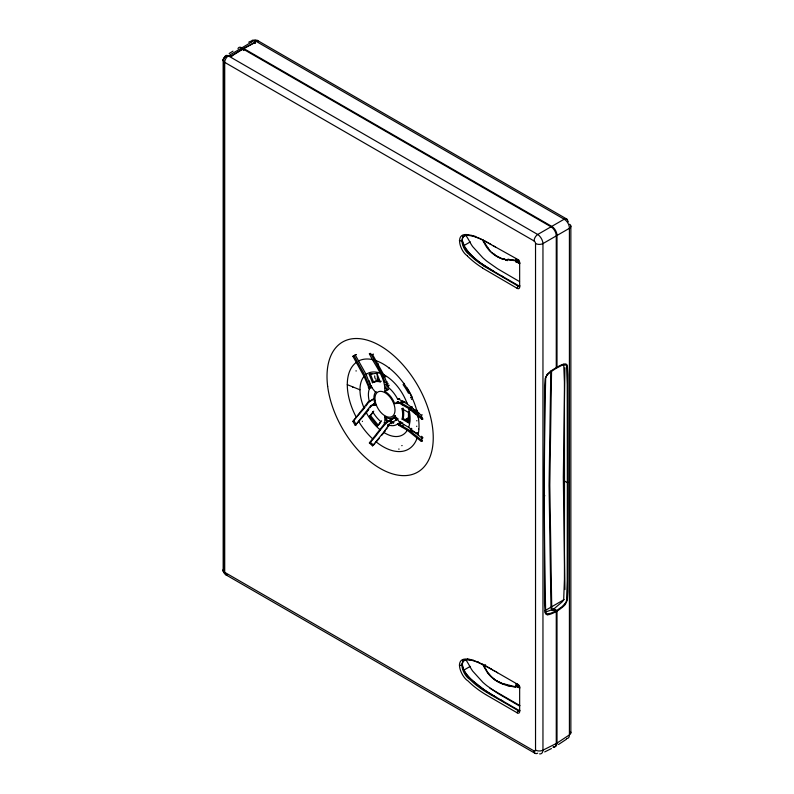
<?xml version="1.0" encoding="UTF-8"?>
<svg xmlns="http://www.w3.org/2000/svg" width="794" height="794" viewBox="0 0 794 794"><rect width="100%" height="100%" fill="white"/><g stroke="black" fill="none" stroke-linecap="round" stroke-linejoin="round"><path stroke-width="1.19" d="M223.71 154.651L223.729 572.395L223.71 58.299A5.34 4.367 0 0 1 228.354 55.888L254.814 40.147M231.461 56.692L231.461 55.818L243.143 48.613L254.814 42.34L254.814 40.603A5.35 3.196 61.8 0 0 251.093 41.725M243.143 49.694L243.143 48.613L241.584 47.709A5.34 3.087 60 0 0 237.982 48.702M254.814 42.34L254.814 43.204M255.221 40.067L255.221 43.303M374.976 443.528L372.515 445.831L369.379 442.963L384.812 423.311L384.822 416.939L385.676 416.403M372.515 445.831L383.641 432.313L387.958 426.189L387.958 424.82L398.211 418.895M547.245 374.411L545.17 378.5L544.575 386.718L544.337 475.616L544.535 603.698L545.131 612.69L545.865 614.139L547.245 614.715M545.686 377.884C543.83 455.974 543.95 534.451 545.686 612.531A4.913 2.968 -58 0 0 545.915 613.018M545.121 612.194L553.269 609.236L556.098 610.874A1.648 0.953 60 0 1 556.266 611.668L556.266 743.512A7.424 4.288 60 0 1 553.031 747.243M563.72 364.218L564.415 382.043L564.514 481.045L564.425 579.372L563.72 598.865A4.913 2.739 -61.8 0 1 563.522 599.609M565.427 604.214L567.333 600.155L567.909 591.808L568.137 502.9L567.948 374.828L567.392 365.855L566.717 364.436L565.497 363.92A16.346 9.101 -61.7 0 0 562.46 364.585M570.856 226.141L570.856 732.723M469.701 254.745C462.971 251.222 456.361 233.118 469.701 235.58A53.923 31.135 60 0 1 475.03 236.84M467.517 255.916C460.242 251.728 453.821 232.195 468.073 234.736A55.58 32.088 60 0 1 474.286 236.275L478.593 237.962A114.336 66.011 60 0 1 485.511 241.386L494.235 246.339M485.61 694.522L485.511 694.452A114.336 66.011 60 0 1 478.593 689.897L474.286 686.611A55.58 32.088 60 0 1 468.073 680.984C461.046 676.875 453.205 657.372 467.517 659.139M486.752 692.388A112.559 64.989 60 0 1 479.933 687.912L475.725 684.696A53.923 31.135 60 0 1 469.701 679.237C463.051 675.595 456.222 657.511 469.701 660.062M550.818 371.036L549.071 485.551L550.967 607.192A4.248 2.451 60 0 0 551.969 610.219M551.562 370.609L549.805 485.114L551.711 606.755A4.248 2.451 60 0 0 552.902 610.09M564.921 367.751L563.313 477.323L564.941 589.535M423.023 437.752L422.15 438.258L421.366 441.484L407.302 430.209L398.677 425.237L397.655 423.956A23.473 13.548 60 0 1 387.958 424.82M462.525 661.392L462.872 660.241M516.199 261.692L516.179 261.762A5.092 2.938 0.1 0 1 518.958 262.596A1.27 0.734 -60 0 0 519.207 262.407M516.179 686.244L516.199 686.175A5.092 2.938 0.1 0 1 518.244 686.731M515.911 686.175L516.11 686.492A4.665 2.7 0.1 0 1 518.661 687.247A1.27 0.734 -60 0 1 517.757 686.731A3.394 1.955 0.1 0 0 515.911 686.175L515.911 683.713M399.759 424.234L400.067 423.659M402.29 426.874L403.689 424.304M395.72 417.277L395.154 417.852C382.897 421.991 378.589 435.142 369.379 442.963M370.738 400.454L368.347 401.784L352.913 421.425L355.275 425.415L363.771 415.828M366.004 406.012L369.22 401.436M355.275 425.415L370.709 405.764L375.056 403.253M367.632 411.044L368.138 410.319M368.386 409.962L368.892 409.238M369.905 407.798L371.165 406.002L374.252 404.225M373.349 411.709L370.57 415.669L378.351 425.346L377.299 425.961L369.508 416.274L373.746 411.153M377.299 425.961L381.567 420.77M378.549 425.068L379.155 424.204M379.562 423.639L379.959 423.063M380.167 422.775L380.763 421.912M384.921 431.39L385.467 430.616M386.559 429.068L387.105 428.294M388.197 426.735L388.742 425.961M565.199 603.341L562.122 606.616L556.842 610.447L554.004 608.809L562.38 601.713A5.25 2.987 -62 0 0 563.611 599.629M384.643 431.777L381.904 435.122M365.042 407.382L352.913 421.425M367.126 411.758L364.436 415.014M379.145 438.477L376.366 441.841M547.145 375.096L550.46 371.969L556.098 368.347A1.648 0.953 60 0 0 556.266 367.741L556.266 235.897A7.424 4.288 60 0 0 551.016 226.806L243.053 49L231.63 56.056L227.957 56.156A5.31 4.337 0 0 0 223.174 60.483M463.696 670.196L470.227 666.394M553.289 746.737A7.424 4.288 60 0 0 557.011 743.085L569.417 734.887A5.35 3.087 0 0 0 570.4 731.532M558.5 744.484L566.41 739.254M384.822 416.939A15.672 9.052 60 0 0 394.687 416.066L395.501 415.53M229.178 53.496L233.009 51.134M368.347 401.784L369.369 401.695A23.473 13.548 60 0 1 369.369 388.762L364.039 376.376L352.923 356.308L356.159 354.551M352.923 356.308L356.059 354.571M370.262 353.3L369.389 353.806C375.036 365.836 385.626 377.279 384.832 391.353A15.672 9.052 60 0 1 394.687 403.62L398.29 401.456A15.414 8.903 60 0 1 398.677 402.558M463.696 245.713L470.227 241.922L469.72 242.11M551.016 226.806L537.707 234.488A5.35 3.087 -60 0 0 534.064 240.959A2.074 1.191 60 0 1 535.533 243.5L535.533 750.092A2.074 1.191 60 0 1 534.064 750.935L224.712 572.335A5.35 3.087 0 0 1 223.561 568.961M243.798 50.528L243.798 48.573L551.761 226.379L564.177 219.213A5.35 3.087 -60 0 1 567.809 221.089M556.266 235.897L542.957 243.579A5.35 3.087 0 0 1 535.533 243.5M565.199 364.674L562.122 365.23L556.842 367.92A1.648 0.953 60 0 0 557.011 367.314L557.011 235.461L569.417 228.305A5.35 3.087 0 0 0 569.606 224.216M518.869 260.075L493.034 245.644M369.389 353.806L372.555 354.581L373.418 354.074M519.713 285.81A1.697 0.983 -60 0 0 519.058 285.959L518.452 286.306A1.697 0.983 -60 0 0 517.251 288.381L482.553 268.104M381.249 381.249L380.187 381.864A24.971 14.421 60 0 0 372.455 382.658L369.23 374.381L372.515 373.567M369.23 374.381L378.073 373.071M372.446 382.668L373.508 382.053L370.292 373.766M374.262 382.301L374.877 381.944M375.493 381.586L379.204 379.453M368.347 387.492L369.409 386.877L365.042 375.631L354.005 355.692M355.285 355.057L366.113 374.401L370.709 386.251L371.443 385.824M368.446 387.611L371.354 385.924M369.369 388.762L372.108 387.184M387.135 381.765L385.279 382.827L381.229 372.406L371.145 354.382M384.822 384.991L387.75 383.303M423.033 418.954L422.16 419.46L421.376 415.341L407.312 404.067L398.687 399.084L397.655 399.174A23.473 13.548 60 0 0 387.958 387.115L387.958 385.745L388.822 385.249M387.958 385.874L389.02 385.259M387.958 387.115L388.643 386.718M371.354 400.097L373.21 399.025M369.369 401.695L374.163 398.935M397.655 399.174L398.34 398.787M398.588 399.094L399.65 398.489M369.508 416.274L370.57 415.669M394.687 403.62L399.451 403.203L402.876 401.228M402.26 404.89A24.981 14.421 60 0 0 401.724 403.273L404.811 401.506M384.812 423.311L395.809 416.969M408.324 421.505L403.163 418.527A24.981 14.421 60 0 0 403.094 408.096L402.022 408.712L408.453 412.423L409.515 411.818L409.515 422.19L408.453 422.805L402.111 419.143A24.971 14.421 60 0 0 402.022 408.712M387.958 426.06L389.01 425.445M393.338 422.954L393.953 422.597M387.958 426.189L388.812 425.693M402.111 419.143L403.163 418.527M394.687 416.066L399.451 422.011L400.186 421.584M397.655 423.956L401.069 421.981M405.178 419.609L406.548 418.825M407.233 418.428L407.908 418.031M416.195 413.257L417.555 412.463M404.801 420.314L408.513 418.17M415.58 414.091L418.666 412.304M398.588 425.118L402.727 422.716M406.439 420.582L408.295 419.51M417.207 414.359L419.063 413.287M398.677 425.237L399.739 424.621L408.463 429.663L422.438 440.859M421.376 415.341L422.249 414.835M421.366 441.484L422.239 440.978M544.734 610.784L550.967 607.192M551.711 606.755L564.177 599.559M370.709 405.764L376.376 404.841M461.741 665.044L461.622 665.104A1.697 0.983 0 0 1 459.448 665.104L459.339 665.044M248.691 42.221L250.497 41.258M243.798 48.573L255.221 42.439M383.81 376.187L383.78 376.207A24.971 14.411 60 0 0 382.758 376.763M387.899 383.363A4.03 2.322 -60 0 0 385.904 388.067A4.03 2.322 -60 0 0 388.594 389.388L384.832 391.353M556.098 610.874L550.46 613.355L547.145 613.772A5.25 3.176 -59.6 0 1 545.855 613.107M383.959 376.118L384.217 375.979M461.741 240.562L461.622 240.622A1.697 0.983 0 0 1 459.448 240.622L459.339 240.562M383.601 376.296L384.256 375.959M375.493 405.327A15.672 9.052 60 0 1 375.493 392.186L376.376 391.74M556.266 743.512L542.957 750.161A7.424 4.288 63.5 0 1 539.583 753.913M544.694 751.928L551.443 748.553M464.867 235.55L463.894 236.126A9.498 5.489 60 0 0 462.326 240.215M382.619 377.011L382.738 376.981A24.932 14.401 60 0 1 384.643 376.604M382.688 376.991L382.708 376.981A1.697 1.37 72.9 0 1 383.889 374.619M231.461 55.818L228.354 55.888A5.35 2.978 58.3 0 0 224.712 57.615M470.356 659.725L470.137 659.695A45.784 26.43 60 0 0 469.502 659.616L467.785 659.526A20.287 11.712 60 0 0 464.153 660.29M471.497 235.421L473.164 235.778M510.155 685.401L507.515 684.835M507.098 260.283L505.441 259.866M507.763 260.412L506.175 260.015M507.555 260.631L505.937 260.224M507.445 685.083L505.828 684.676A38.648 31.988 -15.1 0 1 503.356 683.971L498.096 681.599M505.798 684.388L506.979 684.706L505.321 684.319A39.968 32.872 -14.3 0 1 502.86 683.515M474.703 236.195L475.487 236.443M475.725 237.059L479.943 238.726A112.559 64.989 60 0 1 486.752 242.101L487.109 242.289M502.939 259.112C494.523 256.492 487.456 250.17 483.824 242.16M503.485 259.479L496.657 256.293L491.288 252.125M501.927 258.596L502.84 258.953M347.296 384.653L359.98 389.814M500.071 682.493L497.451 681.232M500.151 257.832L501.034 258.229M482.553 664.31L491.446 669.213M483.834 665.044L487.913 667.208M498.424 256.958L499.277 257.405M487.476 242.488L488.737 243.192M388.564 389.378L388.544 389.368A15.414 8.903 60 0 0 385.199 388.127M488.3 667.426L490.206 668.508M489.054 243.371L491.288 244.641M491.476 669.233L495.158 671.347M490.235 668.518L492.677 669.928M257.325 40.395L566.757 219.045M255.221 40.841L564.177 219.213A7.424 4.585 60 0 1 569.417 228.305L569.417 734.887A7.424 4.288 56.5 0 1 566.648 738.589M228.761 56.116L537.707 234.488A7.424 3.98 60 0 1 542.957 243.579L542.957 750.161A5.35 3.087 0 0 1 535.533 750.092M534.064 240.959L224.712 62.359A5.35 3.087 0 0 1 224.374 58.2M494.91 246.726L495.575 247.113M519.534 281.582L497.63 268.799L487.01 261.345A71.351 41.189 60 0 1 482.851 257.812L472.678 246.616A24.485 14.133 60 0 1 469.919 242.12A44.077 25.448 60 0 0 465.701 235.093M502.255 276.252L519.326 286.108M564.514 481.045L567.333 482.673A1.697 0.983 0 0 0 568.127 482.395M406.29 402.26L406.836 402.568M401.714 403.283L409.803 407.957L422.398 418.16M399.451 403.203L408.652 408.513L422.16 419.46M408.712 411.352L409.515 411.818M399.451 422.011L408.652 427.321L422.15 438.258M496.429 672.081L518.452 684.795A1.687 0.973 60 0 1 518.869 685.123M493.957 670.662L497.63 672.776M490.007 688.309L519.941 705.598M519.534 706.055L497.63 693.271L487.01 685.817A71.351 41.189 60 0 1 482.851 682.294L472.678 671.089A24.485 14.133 60 0 1 469.919 666.603A44.077 25.448 60 0 0 465.701 659.566M501.788 700.467L519.058 710.441A1.687 0.973 60 0 0 519.693 710.59M517.251 712.863A1.697 0.983 -60 0 1 518.452 710.789A1.687 0.973 60 0 0 519.653 710.094A1.697 0.983 0 0 0 519.653 711.484A3.375 1.945 60 0 1 517.251 712.853L485.928 694.71M225.853 574.806L535.126 753.357M519.772 263.409L517.757 262.248A3.394 1.955 0.1 0 0 515.911 261.692L515.911 259.241M492.836 270.814L503.446 276.947M519.772 687.892L517.757 686.731L517.757 684.269M493.729 695.802L501.451 700.268M496.071 697.162L494.354 696.169M500.25 699.574L502.989 701.162M493.273 271.062L479.854 262.576A64.304 37.12 60 0 1 472.658 256.73L470.137 254.229A45.784 26.43 60 0 1 469.502 253.564L467.785 251.678M493.66 271.28L494.414 271.727M493.014 695.395L490.345 693.827M493.977 695.941L480.211 687.316L469.73 678.284A27.036 15.612 60 0 1 464.808 672.339L463.894 670.593A9.498 5.489 60 0 1 464.182 660.459M492.508 270.615L491.089 269.781M490.652 269.523L489.551 268.868M489.958 693.599L486.315 691.346M496.766 256.005L497.58 256.492M489.332 268.739L487.069 267.34M487.159 692.656L518.452 710.789L519.058 710.441A1.697 0.983 -60 0 1 519.713 710.283M486.871 267.221L482.544 264.342M483.834 266.069L518.452 286.306A1.687 0.973 60 0 0 519.653 285.612A1.697 0.983 0 0 0 519.653 287.001A3.375 1.945 60 0 1 517.251 288.381M486.117 691.217L472.122 680.279M482.127 264.055L480.896 263.171A66.011 38.112 60 0 1 473.512 257.157L470.902 254.576A47.471 27.403 60 0 1 470.247 253.891L468.043 251.44M494.87 254.735L493.531 253.693M416.364 409.813L417.227 410.508M417.366 432.869L418.21 433.554M421.554 436.273L422.388 436.958M373.587 445.206L370.451 442.337M471.934 680.101L471.318 679.485M471.11 679.277L470.475 678.622M490.265 251.073L489.759 250.507M489.501 250.209L489.015 249.624M467.904 251.271L464.321 246.051L462.525 240.969M370.709 386.251L375.493 392.186M399.739 424.621L399.64 424.502A24.981 14.421 60 0 1 398.717 425.167M369.409 386.877L369.498 386.996A24.981 14.421 60 0 0 369.061 388.266M488.776 249.326L484.548 242.507M488.687 248.661L488.221 248.016M487.863 672.607L484.36 666.603M465.522 672.558L464.172 670.255A11.215 6.471 60 0 1 462.326 663.308M356.347 424.79L353.985 420.8M372.555 354.581L383.651 374.629L387.958 385.745M483.655 666.255L487.357 672.548A37.526 33.676 -41.7 0 0 497.391 681.321M484.161 241.654L483.606 240.314M484.062 665.898L483.675 664.965M483.457 241.336L483.05 240.304M483.367 665.58L482.831 664.171M385.447 375.919L385.795 376.822M377.021 373.686L380.187 381.864M223.68 58.518L223.7 58.309A5.33 4.357 0 0 0 223.144 60.245L223.174 570.459A5.31 4.337 0 0 0 227.292 574.687M374.927 378.202L374.649 375.89M515.911 261.692L516.11 262.01A4.665 2.69 0.1 0 1 518.661 262.764A1.27 0.734 -60 0 1 517.757 262.248L517.757 259.787M557.011 743.085L557.011 611.241A1.648 0.953 60 0 0 556.852 610.447M554.004 608.809L554.004 610.219M553.269 609.236L553.269 610.179M519.653 262.397A1.697 0.983 0 0 0 519.653 263.777A3.375 1.945 60 0 0 517.251 259.628A1.697 0.983 -60 0 0 518.452 260.313A1.687 0.973 60 0 1 519.653 262.397L519.653 287.001M519.236 685.579A1.687 0.973 60 0 1 519.653 686.87L519.653 711.484M408.453 412.423L408.453 422.805M243.053 49L243.053 49.873M231.63 56.056L231.63 56.93M225.953 574.072A5.34 4.367 0 0 1 223.144 570.231M537.707 753.188A5.35 3.087 -60 0 1 534.064 750.935M416.364 410.141A1.657 0.764 -56.9 0 1 415.828 410.081M551.761 226.369A7.424 4.288 60 0 1 557.011 235.471M568.107 221.665A2.074 1.191 60 0 1 568.385 221.923M393.139 423.033A59.421 34.301 60 0 1 390.122 419.49M414.339 409.863A23.473 13.548 60 0 1 414.031 411.163M418.517 413.436A24.971 14.411 60 0 1 417.366 413.684M415.441 410.339A25.021 14.441 60 0 1 414.786 412.91M382.837 376.505A35.512 20.505 60 0 1 382.926 374.163M411.828 428.631A45.288 26.053 59.8 0 1 411.371 428.403M410.448 428.998A1.697 0.804 51.9 0 0 410.478 429.236A1.697 0.814 51.8 0 0 410.875 430.149M410.974 428.432A1.697 0.804 51.9 0 1 411.381 428.562A1.697 1.042 -63.6 0 0 410.478 430.666A1.697 1.042 -63.6 0 0 411.749 431.281M417.277 433.216A48.593 28.078 59.8 0 1 412.92 431.519M411.699 430.993A1.697 0.814 51.8 0 1 411.401 430.755M396.573 419.361A48.662 28.048 60 0 1 395.67 418.398M376.078 379.939A48.662 28.048 60 0 1 375.87 378.708M376.098 361.429A48.662 28.048 60 0 1 376.346 360.476M396.643 419.847A1.697 0.546 -44 0 1 395.829 419.679A1.697 0.546 -44 0 1 397.099 418.071M377.835 380.118A45.288 26.113 60.1 0 1 377.12 373.398M377.478 366.252A45.288 26.113 60.1 0 1 378.013 363.473M391.76 423.738A60.701 35.045 60 0 1 389.715 421.346M370.937 386.777A60.701 35.045 60 0 1 369.329 380.882M391.958 422.855A60.701 35.045 60 0 1 390.717 421.406M255.221 40.415A5.36 3.097 -60 0 1 258.308 41.665M566.45 601.256A5.25 3.007 -62.4 0 1 565.229 603.39M566.34 601.237A4.913 2.729 -62.2 0 0 566.539 600.482L567.234 580.99L567.333 482.673L567.234 384.455L566.539 365.845A4.913 2.71 -61.9 0 0 566.33 365.359M565.189 364.714A5.25 2.878 -60.4 0 1 566.41 365.25M557.031 611.122A46.092 25.537 -61.5 0 0 562.45 607.192A16.346 9.101 -61.7 0 0 565.457 604.274M557.031 367.235A46.092 25.775 -61.9 0 1 562.48 364.456M410.945 406.776A24.932 14.401 60 0 1 411.084 410.17M412.453 406.945A1.697 0.844 -6.1 0 1 411.262 406.915M413.227 411.133A1.657 0.804 -52.6 0 0 413.327 410.756A1.697 1.112 6.3 0 1 413.843 411.709M413.505 409.148A24.932 14.401 60 0 1 413.257 411.59M227.322 574.975A5.35 3.087 -60 0 1 224.712 572.335L224.712 62.359A5.36 3.097 -60 0 1 227.957 56.166M482.553 267.935A71.351 41.199 60 0 1 467.448 256.105M407.302 430.209A35.383 20.426 60 0 1 383.641 432.313M380.217 429.852A35.383 20.426 60 0 1 366.113 412.304M364.029 407.918A35.383 20.426 60 0 1 364.039 376.376M366.123 374.401A35.383 20.426 60 0 1 380.217 373.14M383.651 374.629A35.383 20.426 60 0 1 407.312 404.067M408.652 408.513A35.383 20.426 60 0 1 408.652 427.321M409.803 407.957A35.512 20.505 60 0 1 410.22 409.724M385.269 423.559A24.981 14.421 60 0 1 384.028 422.726M373.508 382.043A24.981 14.421 60 0 1 379.81 380.951M518.452 684.795A1.697 0.983 -60 0 1 517.251 684.1A3.375 1.945 60 0 1 519.643 688.259A1.697 0.983 0 0 1 519.653 686.879M467.448 658.871A71.351 41.199 60 0 1 482.553 664.489M372.723 438.913A50.727 29.289 60 0 1 358.62 421.376M358.63 360.913A50.727 29.289 60 0 1 372.733 359.652M418.081 416.096A50.727 29.289 60 0 1 418.081 434.864M417.108 438.05A50.667 29.249 60 0 1 383.125 446.694A51.034 29.467 60 0 1 375.919 441.702M356.298 417.277A50.667 29.249 60 0 1 356.317 362.401M417.108 411.878A50.667 29.249 60 0 0 383.125 363.96A51.044 29.467 60 0 0 375.949 360.665M375.979 404.563A4.03 0.854 -21.2 0 1 373.398 404.831A4.03 0.854 -21.2 0 1 374.619 403.501A23.473 13.548 60 0 0 375.324 405.188M386.122 419.282A23.473 13.548 60 0 0 388.723 421.058A4.03 2.322 -60 0 1 386.231 420.8A4.03 2.322 -60 0 1 386.311 417.416M403.064 401.109A4.03 0.854 -21.2 0 1 397.983 402.816A4.03 0.854 -21.2 0 1 398.29 401.456M408.592 419.46A24.971 14.411 60 0 1 406.508 420.373M395.144 417.843A24.971 14.411 60 0 1 394.052 417.118M380.515 421.386A24.971 14.421 60 0 1 372.684 411.758M372.664 382.629A24.981 14.421 60 0 1 373.508 382.053M411.679 399.442A1.697 0.734 62.5 0 1 411.461 399.005M403.054 384.584A45.288 25.984 60 0 1 408.503 393.288M410.518 397.298A45.288 25.984 60 0 1 410.786 397.873M388.613 367.642A48.593 27.949 59.8 0 1 389.338 368.178M404.007 383.333A48.593 27.949 59.8 0 1 404.414 383.889M407.094 387.899A48.593 27.949 59.8 0 1 412.364 397.615M402.131 445.583A45.288 26.242 60.2 0 1 401.744 445.642M416.83 420.552A45.288 26.242 60.2 0 1 416.85 420.899M416.751 426.15A45.288 26.242 60.2 0 1 416.711 426.497M418.527 418.855A48.662 28.048 60.1 0 1 418.577 419.242M418.627 429.008A48.662 28.048 60.1 0 1 418.577 429.365M417.436 416.453A1.697 0.784 66.4 0 1 418.041 417.128M399.124 449.096A48.593 28.038 60.2 0 1 398.677 449.076M362.382 421.465A1.697 1.191 61.4 0 1 362.451 421.217M352.754 387.412A45.288 26.182 59.9 0 1 352.744 386.877M356.069 370.669A1.697 1.042 48.2 0 1 356.099 371.116M373.587 360.377A1.697 1.27 -82.3 0 1 373.875 360.873M462.485 237.049A11.215 6.471 60 0 1 462.733 236.106M519.693 286.108A1.687 0.973 60 0 1 519.058 285.959M483.834 265.911A70.517 40.712 60 0 1 469.651 254.914M467.805 251.658A20.287 11.712 60 0 1 464.153 246.726M464.192 246.706A9.597 5.548 60 0 1 462.307 240.205M464.808 235.421A27.036 15.612 60 0 1 468.003 235.064M470.286 678.364A29.438 16.992 60 0 1 465.463 672.607M469.651 659.824A70.517 40.712 60 0 1 483.834 665.213M473.055 660.211A64.304 37.12 60 0 1 473.442 660.31M477.829 661.749A64.304 37.12 60 0 1 478.236 661.908M544.823 495.664A1.697 0.983 0.1 0 1 544.337 496.131M547.185 375.155A5.25 3.057 -57.6 0 0 545.895 377.14A4.913 2.948 -57.7 0 0 545.686 377.884M556.247 611.579A46.092 27.413 -58 0 1 550.421 614.159A16.346 9.756 -58.2 0 1 547.215 614.804M550.401 371.403A46.092 27.651 -58.4 0 1 556.247 367.701M547.205 374.351A16.346 9.766 -58.2 0 1 550.421 371.532M516.428 260.829A41.516 23.612 0.2 0 1 508.239 259.588M506.115 259.837A38.668 31.373 -13.1 0 1 503.694 259.122M484.33 242.746A26.49 17.299 86 0 1 483.933 241.882M516.497 260.601A41.06 23.413 0.2 0 1 508.428 259.39M506.304 259.747A38.32 31.254 -13.4 0 1 503.902 259.023M516.229 260.501A43.114 24.525 0.2 0 1 507.793 259.221M505.55 259.618A40.087 32.604 -13.2 0 1 503.068 258.884M483.635 242.339A25.587 18.183 -88.3 0 1 483.258 241.505M515.971 687.018A41.447 25.319 -0.7 0 1 507.128 685.559M484.548 666.394A24.346 14.441 83 0 1 484.251 665.709M498.046 681.669A37.397 33.705 -43.8 0 1 488.062 672.945M485.62 665.223A21.736 10.818 79.8 0 1 485.402 664.677M505.56 684.994A37.467 33.795 -37.9 0 1 488.896 673.878M516.07 686.651A41.447 24.842 -0.3 0 1 511.326 686.026M515.743 686.78A43.094 26.371 -0.7 0 1 506.622 685.282M483.814 666.106A23.502 15.523 88.3 0 1 483.536 665.432M502.731 683.743A39.442 33.219 -17.5 0 1 499.962 682.661M327.674 386.46A75.112 43.372 60 0 0 413.595 474.018A75.112 43.372 60 0 0 399.094 360.734A75.112 43.372 60 0 0 327.674 386.46M375.096 400.365A14.173 8.188 60 0 0 391.313 416.89A14.173 8.188 60 0 0 388.574 395.511A14.173 8.188 60 0 0 375.096 400.365"/></g></svg>
